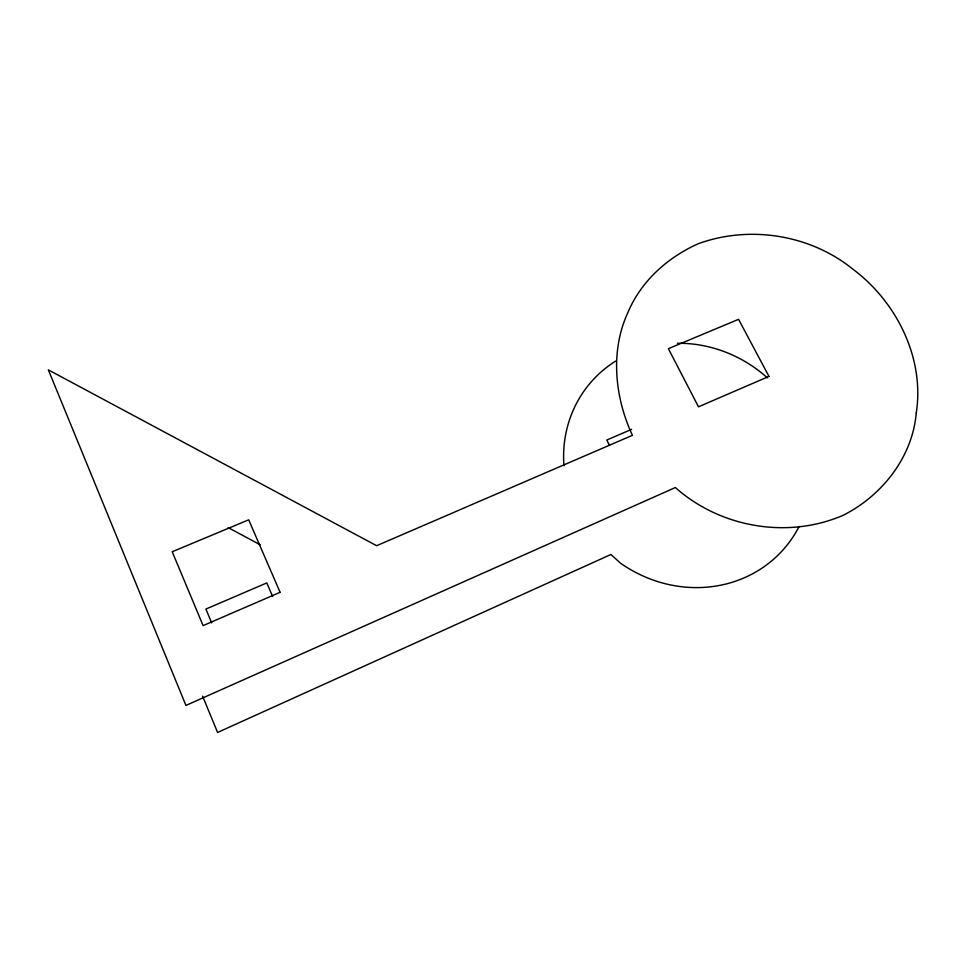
<?xml version="1.0" encoding="UTF-8"?>
<svg xmlns="http://www.w3.org/2000/svg" width="967" height="967" viewBox="0 0 967 967"><rect width="100%" height="100%" fill="white"/><g stroke="black" fill="none" stroke-linecap="round" stroke-linejoin="round"><path stroke-width="1.45" d="M631.608 429.348L606.793 440.021L609.452 445.34M228.2 527.607L260.147 544.759M272.658 596.518L266.783 582.92L205.898 609.077L211.7 622.905M202.611 696.192L217.599 732.454L610.939 554.478L620.415 563.108A127.499 118.47 39.3 0 0 799.105 526.471M563.93 465.719A127.499 118.47 39.3 0 1 615.616 361.09M677.42 343.261A127.499 118.47 39.3 0 1 767.411 377.867M916.257 412.945C912.534 457.065 881.989 495.817 842.994 515.375C787.489 539.296 720.137 527.486 675.365 487.537L185.942 705.427L48.35 369.865L376.634 545.714L632.43 435.319C614.722 397.413 610.056 351.178 627.849 312.631C640.952 281.276 667.532 257.415 698.295 243.72C749.691 224.973 810.322 234.655 852.858 269.152C896.566 301.752 924.803 358.201 916.257 412.945M280.104 592.312L203.106 625.613L172.211 551.746L248.7 519.835L280.104 592.312M768.97 376.393L698.488 406.817L668.378 348.676L738.57 319.34L768.97 376.393"/></g></svg>
